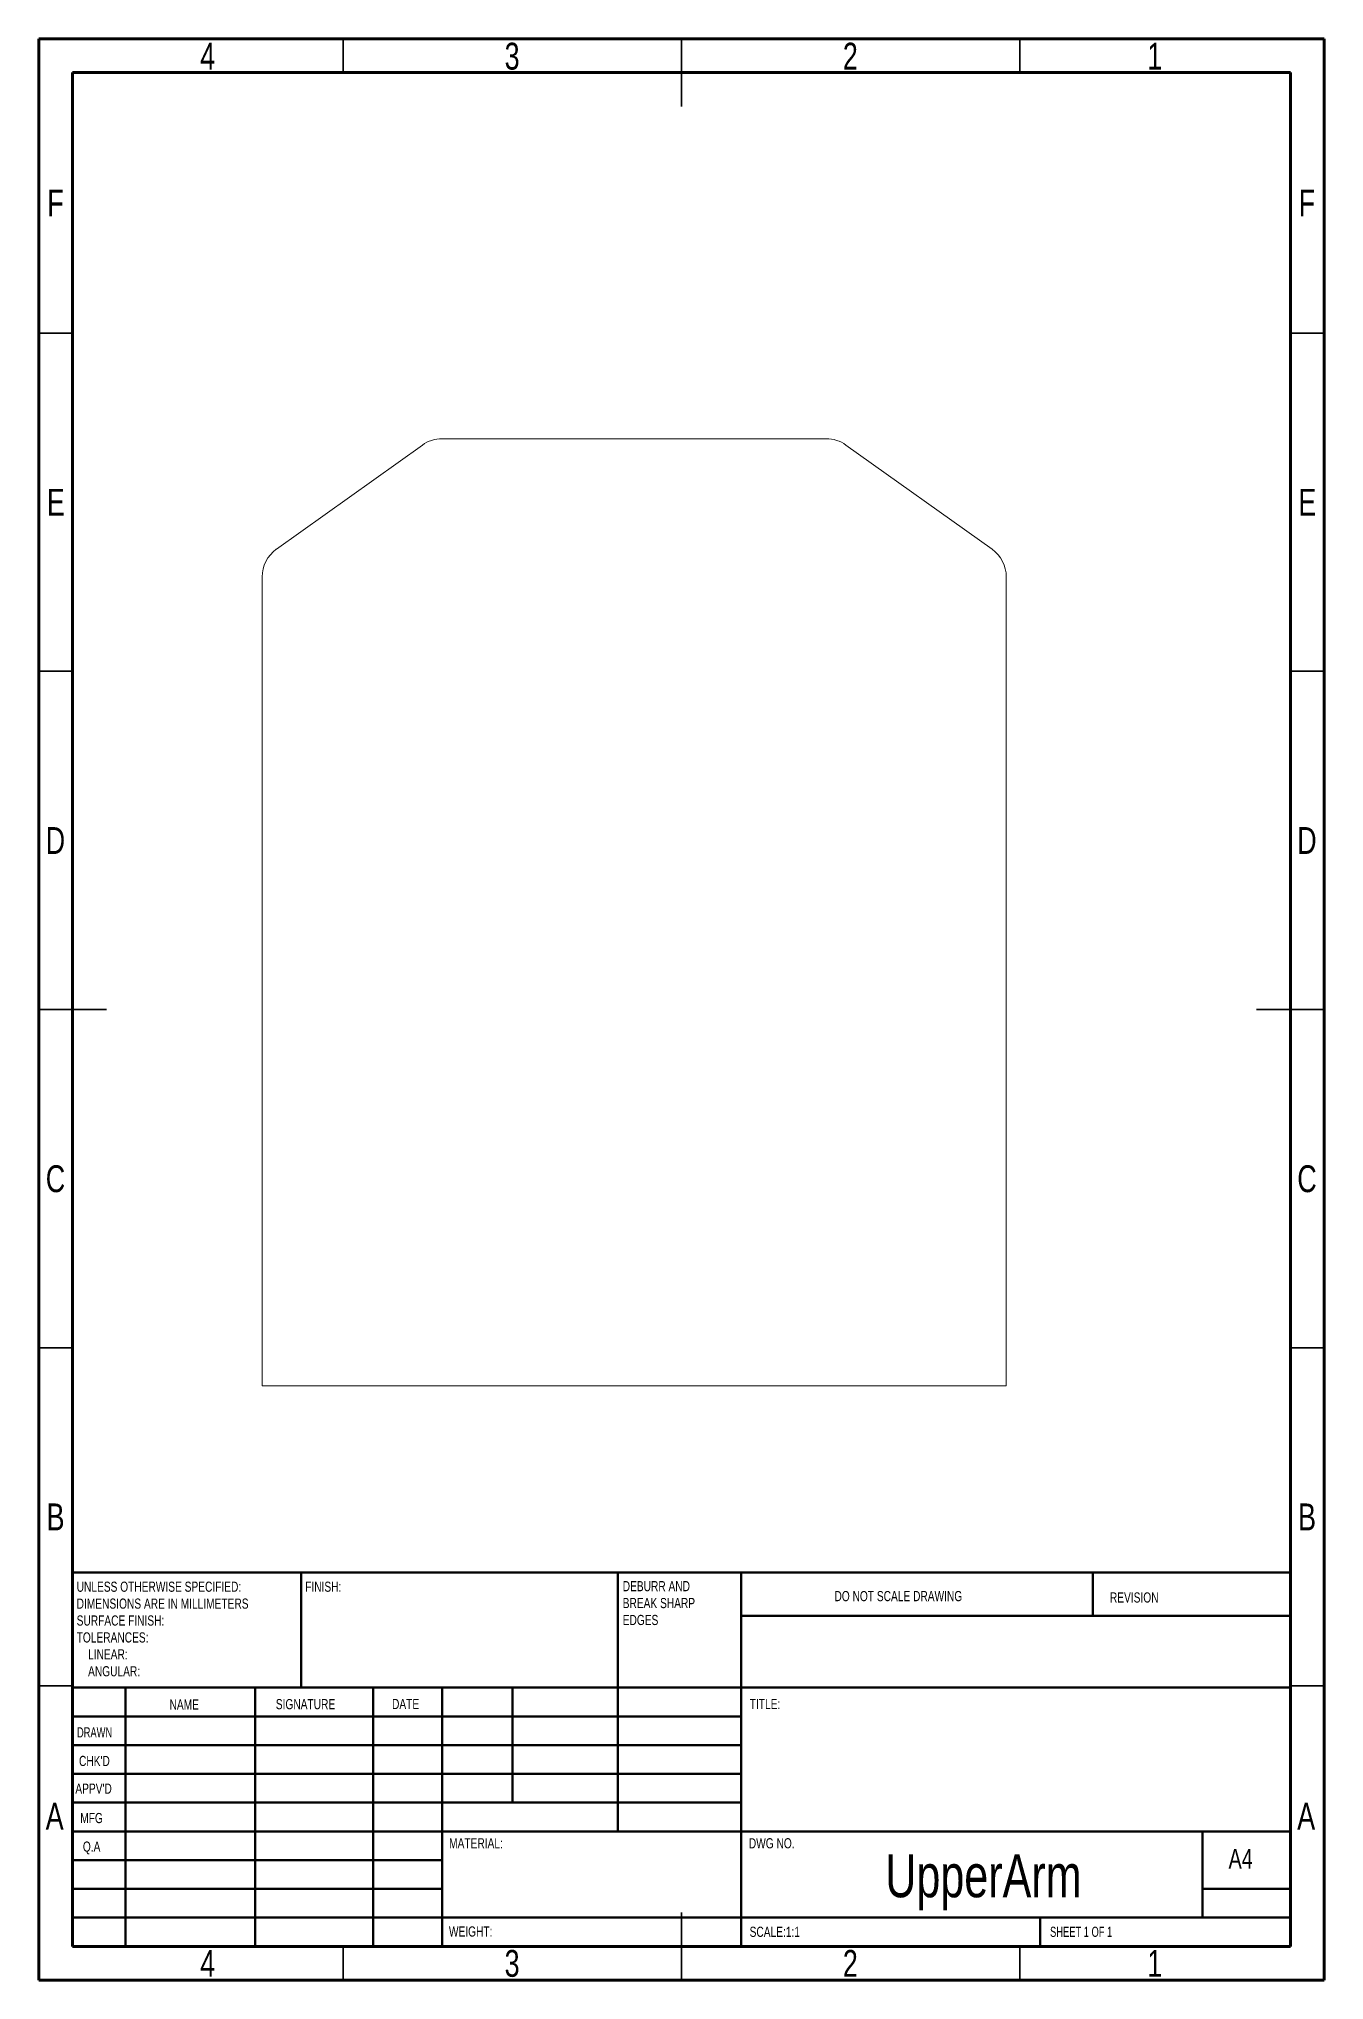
# Model space of a CAD drawing. Header units: millimetres. Extents: x 15 to 205, y 5 to 292.
import ezdxf

# ---------------------------------------------------------------- set-up
doc = ezdxf.new("R2010")
doc.units = ezdxf.units.MM
doc.styles.add('SLDTEXTSTYLE0', font='TXT', dxfattribs={"width": 0.75})
doc.styles.add('SLDTEXTSTYLE1', font='TXT', dxfattribs={"width": 0.686449})
doc.styles.add('SLDTEXTSTYLE2', font='TXT', dxfattribs={"width": 0.6875})

msp = doc.modelspace()

# ---------------------------------------------------------------- linework, layer by layer
at = {"color": 7, "linetype": 'Continuous', "lineweight": 70}
for p, q in [((15, 5), (15, 292)), ((15, 292), (205, 292)), ((205, 292), (205, 5)), ((20, 10), (20, 287)), ((20, 287), (200, 287)), ((200, 287), (200, 10)), ((200, 10), (20, 10)), ((205, 5), (15, 5))]:
    msp.add_line(p, q, dxfattribs=at)
at = {"color": 7, "linetype": 'Continuous', "lineweight": 35}
for p, q in [((60, 287), (60, 292)), ((110, 292), (110, 282)), ((110, 287), (110, 292)), ((160, 287), (160, 292)), ((20, 248.5), (15, 248.5)), ((200, 248.5), (205, 248.5)), ((20, 198.5), (15, 198.5)), ((200, 198.5), (205, 198.5)), ((15, 148.5), (25, 148.5)), ((20, 148.5), (15, 148.5)), ((205, 148.5), (195, 148.5)), ((200, 148.5), (205, 148.5)), ((20, 98.5), (15, 98.5)), ((200, 98.5), (205, 98.5)), ((20, 48.5), (15, 48.5)), ((200, 48.5), (205, 48.5)), ((110, 5), (110, 15)), ((60, 10), (60, 5)), ((110, 10), (110, 5)), ((160, 10), (160, 5))]:
    msp.add_line(p, q, dxfattribs=at)
at = {"color": 7, "linetype": 'Continuous', "lineweight": 18}
for p, q in [((74.61, 232.88), (131.41, 232.88)), ((50.11, 216.53), (71.71, 231.95)), ((134.31, 231.95), (155.91, 216.53)), ((48.01, 92.88), (48.01, 212.46)), ((158.01, 212.46), (158.01, 92.88)), ((158.01, 92.88), (48.01, 92.88))]:
    msp.add_line(p, q, dxfattribs=at)
at = {"color": 7, "linetype": 'Continuous', "lineweight": 50}
for p, q in [((20, 65.25), (200, 65.25)), ((20, 65.25), (20, 10)), ((53.8, 48.25), (53.8, 65.25)), ((100.6, 65.25), (100.6, 27)), ((118.8, 65.25), (118.8, 10)), ((170.8, 58.88), (170.8, 65.25)), ((200, 58.88), (118.8, 58.88)), ((200, 48.25), (20, 48.25)), ((27.8, 48.25), (27.8, 10)), ((46.99, 48.25), (46.99, 10)), ((64.4, 48.25), (64.4, 10)), ((74.6, 10), (74.6, 48.25)), ((85, 31.25), (85, 48.25)), ((118.8, 44), (20, 44)), ((118.8, 39.75), (20, 39.75)), ((118.8, 35.5), (20, 35.5)), ((118.8, 31.25), (20, 31.25)), ((74.6, 27), (20, 27)), ((74.6, 27), (200, 27)), ((187, 14.25), (187, 27)), ((74.6, 22.75), (20, 22.75)), ((74.6, 18.5), (20, 18.5)), ((200, 18.5), (187, 18.5)), ((20, 14.25), (200, 14.25)), ((163, 10), (163, 14.25))]:
    msp.add_line(p, q, dxfattribs=at)
at = {"color": 7, "linetype": 'Continuous', "lineweight": 18}
for centre, start, end in [((74.61, 227.88), 90, 125.516), ((131.41, 227.88), 54.484, 90), ((53.01, 212.46), 125.516, 180), ((153.01, 212.46), 0, 54.484)]:
    msp.add_arc(centre, 5, start, end, dxfattribs=at)

# ---------------------------------------------------------------- texts
at = {"color": 7, "linetype": 'Continuous', "lineweight": 0}
for s, insert, char_height, attachment_point, style in [('4', (39.96, 291.42), 3.97, 2, 'SLDTEXTSTYLE0'), ('3', (84.96, 291.42), 3.97, 2, 'SLDTEXTSTYLE0'), ('2', (134.96, 291.42), 3.97, 2, 'SLDTEXTSTYLE0'), ('1', (179.96, 291.42), 3.97, 2, 'SLDTEXTSTYLE0'), ('F', (17.46, 269.72), 3.97, 2, 'SLDTEXTSTYLE0'), ('F', (202.46, 269.72), 3.97, 2, 'SLDTEXTSTYLE0'), ('E', (17.51, 225.47), 3.97, 2, 'SLDTEXTSTYLE0'), ('E', (202.51, 225.47), 3.97, 2, 'SLDTEXTSTYLE0'), ('D', (17.45, 175.47), 3.97, 2, 'SLDTEXTSTYLE0'), ('D', (202.45, 175.47), 3.97, 2, 'SLDTEXTSTYLE0'), ('C', (17.46, 125.47), 3.97, 2, 'SLDTEXTSTYLE0'), ('C', (202.46, 125.47), 3.97, 2, 'SLDTEXTSTYLE0'), ('B', (17.47, 75.47), 3.97, 2, 'SLDTEXTSTYLE0'), ('B', (202.47, 75.47), 3.97, 2, 'SLDTEXTSTYLE0'), ('UNLESS OTHERWISE SPECIFIED:', (20.59, 63.92), 1.5, 1, 'SLDTEXTSTYLE0'), ('FINISH:', (54.37, 63.92), 1.5, 1, 'SLDTEXTSTYLE0'), ('DEBURR AND', (101.31, 64), 1.5, 1, 'SLDTEXTSTYLE0'), ('DIMENSIONS ARE IN MILLIMETERS', (20.59, 61.42), 1.5, 1, 'SLDTEXTSTYLE0'), ('BREAK SHARP', (101.31, 61.5), 1.5, 1, 'SLDTEXTSTYLE0'), ('DO NOT SCALE DRAWING', (132.61, 62.53), 1.5, 1, 'SLDTEXTSTYLE0'), ('REVISION', (173.33, 62.33), 1.5, 1, 'SLDTEXTSTYLE0'), ('SURFACE FINISH:', (20.59, 58.92), 1.5, 1, 'SLDTEXTSTYLE0'), ('EDGES', (101.31, 59), 1.5, 1, 'SLDTEXTSTYLE0'), ('TOLERANCES:', (20.59, 56.42), 1.5, 1, 'SLDTEXTSTYLE0'), ('LINEAR:', (22.28, 53.92), 1.5, 1, 'SLDTEXTSTYLE0'), ('ANGULAR:', (22.28, 51.42), 1.5, 1, 'SLDTEXTSTYLE0'), ('NAME', (34.32, 46.5), 1.5, 1, 'SLDTEXTSTYLE0'), ('SIGNATURE', (50.03, 46.56), 1.5, 1, 'SLDTEXTSTYLE0'), ('DATE', (67.21, 46.58), 1.5, 1, 'SLDTEXTSTYLE0'), ('TITLE:', (120.09, 46.58), 1.5, 1, 'SLDTEXTSTYLE0'), ('DRAWN', (20.64, 42.38), 1.5, 1, 'SLDTEXTSTYLE1'), ("CHK'D", (20.94, 38.16), 1.5, 1, 'SLDTEXTSTYLE0'), ("APPV'D", (20.4, 34.07), 1.5, 1, 'SLDTEXTSTYLE0'), ('A', (17.34, 31.22), 3.97, 2, 'SLDTEXTSTYLE0'), ('MFG', (21.12, 29.72), 1.5, 1, 'SLDTEXTSTYLE0'), ('A', (202.34, 31.22), 3.97, 2, 'SLDTEXTSTYLE0'), ('MATERIAL:', (75.65, 25.99), 1.5, 1, 'SLDTEXTSTYLE0'), ('DWG NO.', (119.95, 25.99), 1.5, 1, 'SLDTEXTSTYLE0'), ('Q.A', (21.51, 25.5), 1.5, 1, 'SLDTEXTSTYLE0'), ('UpperArm', (154.63, 23.61), 6.35, 2, 'SLDTEXTSTYLE0'), ('A4', (190.87, 24.41), 2.91, 1, 'SLDTEXTSTYLE0'), ('WEIGHT:', (75.62, 12.95), 1.499, 1, 'SLDTEXTSTYLE0'), ('SCALE:1:1', (120.07, 12.9), 1.5, 1, 'SLDTEXTSTYLE0'), ('SHEET 1 OF 1', (164.48, 12.9), 1.5, 1, 'SLDTEXTSTYLE2'), ('4', (39.96, 9.47), 3.97, 2, 'SLDTEXTSTYLE0'), ('3', (84.96, 9.47), 3.97, 2, 'SLDTEXTSTYLE0'), ('2', (134.96, 9.47), 3.97, 2, 'SLDTEXTSTYLE0'), ('1', (179.96, 9.47), 3.97, 2, 'SLDTEXTSTYLE0')]:
    msp.add_mtext(s, dxfattribs=dict(at, insert=insert, char_height=char_height, attachment_point=attachment_point, style=style))

doc.saveas('drawing.dxf')
